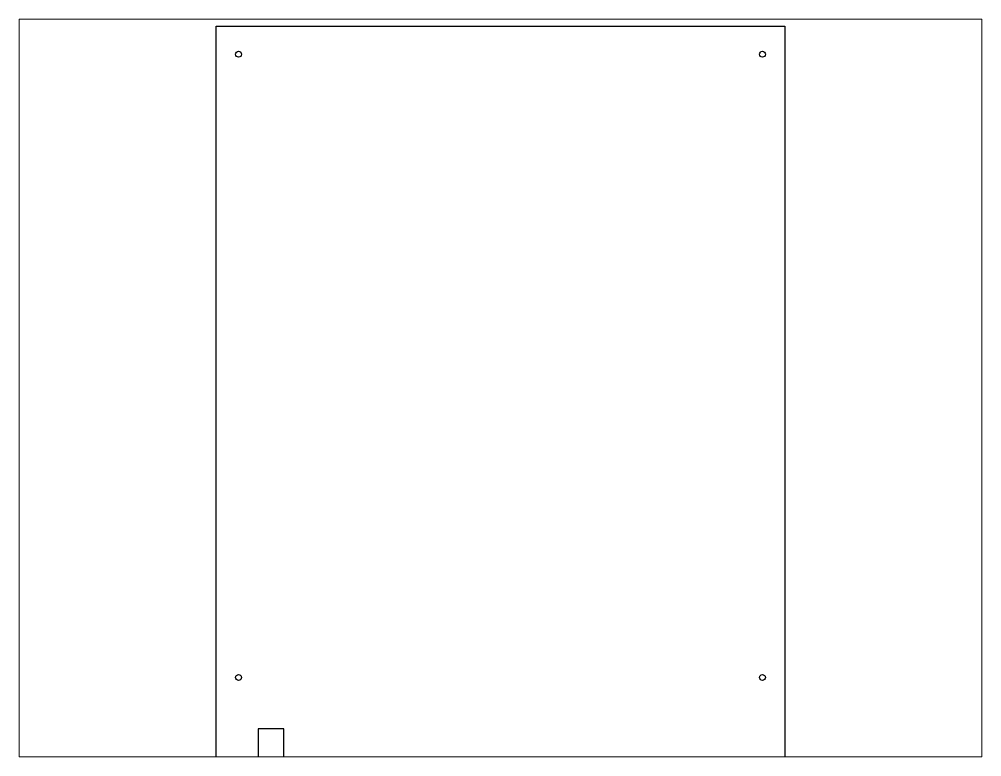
# Paper-space layout 'Layout1' of a CAD drawing. Header units: inches. Extents: x 1.05 to 9.44, y 0.8 to 7.24.
# The model-space entities are those that its viewports show. They can reach past a viewport. Long polylines and large blocks are cut down to what shows.
import ezdxf

# ---------------------------------------------------------------- set-up
doc = ezdxf.new("R2010")
doc.units = ezdxf.units.IN
doc.header["$MEASUREMENT"] = 0
doc.layers.get('0').update_dxf_attribs({"color": 1})

msp = doc.modelspace()

# ---------------------------------------------------------------- linework, layer by layer
for points in [[(3.474, 26.012), (14.874, 26.012), (14.874, 11.3), (3.474, 11.3)], [(4.319, 11.3), (4.829, 11.3), (4.829, 11.92), (4.319, 11.92)]]:
    msp.add_lwpolyline(points, close=True)
for centre in [(3.924, 25.45), (14.424, 25.45), (3.924, 12.95), (14.424, 12.95)]:
    msp.add_circle(centre, 0.0591)

psp = doc.layouts.get("Layout1")

# ---------------------------------------------------------------- viewports
at = {"layer": '0'}
psp.add_viewport(center=(5.2417, 4.0194), size=(8.3867, 6.431111), view_center_point=(9.1736, 18.756), view_height=14.793354, dxfattribs=at)

doc.saveas('drawing.dxf')
